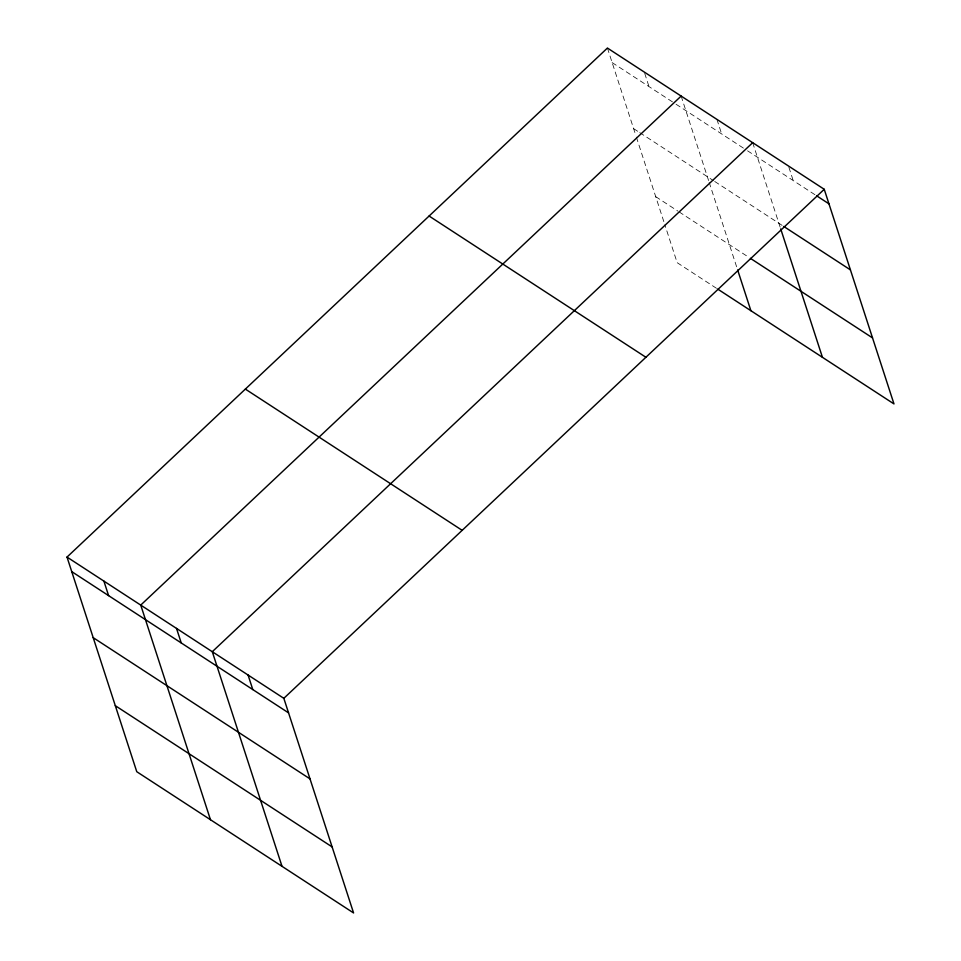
<?xml version="1.0" encoding="UTF-8"?>
<svg xmlns="http://www.w3.org/2000/svg" width="961" height="961" viewBox="0 0 961 961"><rect width="100%" height="100%" fill="white"/><g stroke="black" fill="none" stroke-linecap="round" stroke-linejoin="round"><path stroke-width="0.72" stroke-dasharray="4.8 3.6" d="M612.157 62.597L674.814 103.416M676.039 104.22L746.313 150M747.55 150.805L815.396 194.999M633.611 128.63L638.524 131.825M639.75 132.63L713.494 180.668M714.732 181.473L782.578 225.667M655.714 196.657L677.829 211.06M679.055 211.864L747.934 256.731M716.486 288.3L677.169 262.677L664.844 224.754M788.897 167.31L793.197 180.536M752.691 142.684L780.716 228.922M716.918 119.38L721.651 133.927M681.145 96.076L708.713 180.896M709.17 182.314L737.195 268.563M644.723 73.384L649.011 86.61M607.424 48.05L635.918 135.717M636.374 137.135L664.387 223.348"/><path stroke-width="1.44" d="M67.018 557.08L283.831 698.323L353.576 912.95L136.762 771.707L67.018 557.08L607.424 48.05L824.238 189.293L893.982 403.92L717.711 289.093M681.145 96.076L140.738 605.094L210.471 819.733M752.691 142.684L212.285 651.702L282.017 866.341M283.831 698.323L824.238 189.293M816.634 195.804L828.971 203.84M783.804 226.472L850.425 269.873M750.397 258.341L872.528 337.9M429.099 216.033L645.9 357.264M245.355 389.097L462.169 530.34M71.751 571.627L288.564 712.87M93.205 637.66L310.019 778.89M115.308 705.686L332.122 846.917M780.716 228.922L822.436 357.312M737.652 269.969L750.889 310.703M248.058 675.006L252.791 689.566M176.512 628.398L181.245 642.957M103.884 581.093L108.605 595.64"/></g></svg>
